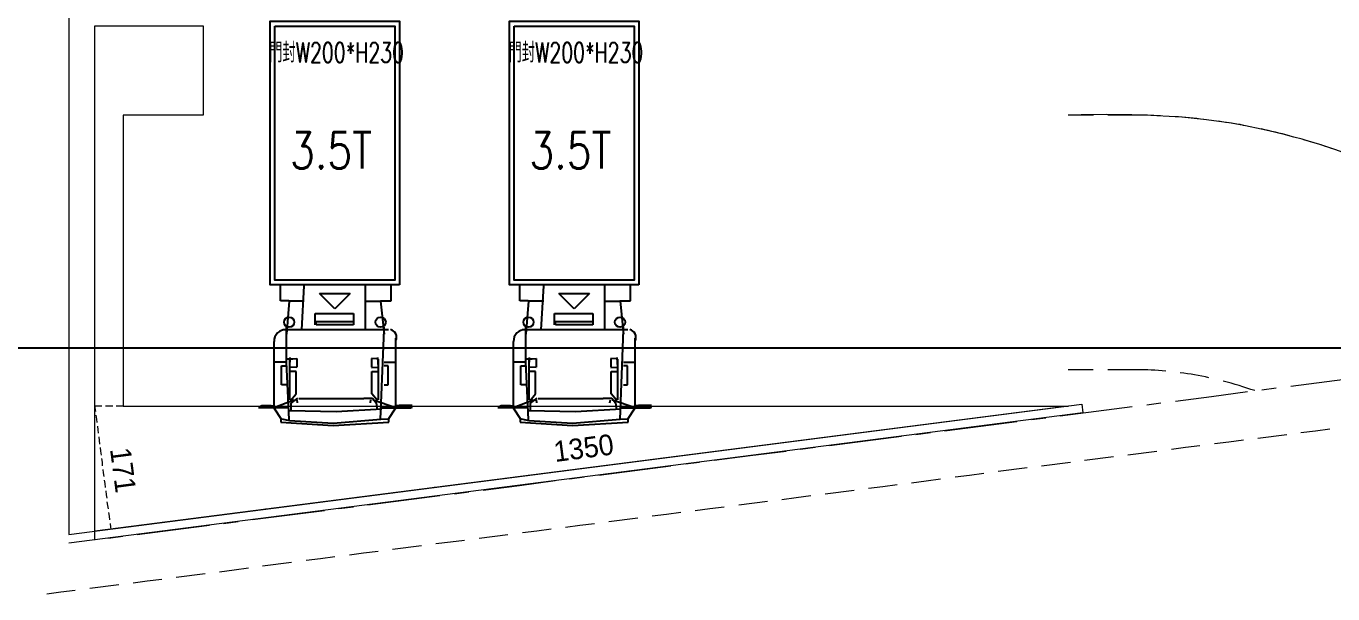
# Model space of a CAD drawing. Header units: millimetres. Extents: x -15161 to 10473752, y -72817 to 33960.
# Drawn here: x -2012 to -214, y -32294 to -31514 of the extents above; entities that cross this region are included whole.
import ezdxf
from ezdxf.enums import TextEntityAlignment as Align

# ---------------------------------------------------------------- set-up
doc = ezdxf.new("R2010")
doc.units = ezdxf.units.MM
for name, color, linetype in [('PDF_幾何圖形', 7, 'Continuous'), ('PDF_文字', 7, 'Continuous'), ('TEXT', 4, 'Continuous'), ('TITLE', 7, 'Continuous')]:
    doc.layers.add(name, color=color, linetype=linetype)
doc.styles.add('C1', font='simplex.shx', dxfattribs={"bigfont": 'chin.shx'})
doc.styles.add('PDF PMingLiU', font='PMingLiU.ttf')

# ---------------------------------------------------------------- blocks, each defined once
blk = doc.blocks.new('3.5T')
at = {"color": 0}
for p, q in [((23807.8, 9290.4), (23807.8, 9312.3)), ((23837.3, 9250.6), (23840.8, 9311.2)), ((23861.8, 9300.7), (23903.8, 9300.7)), ((23882.8, 9279.7), (23861.8, 9300.7)), ((23903.8, 9300.7), (23882.8, 9279.7)), ((23924.8, 9250.6), (23924.8, 9311.2)), ((23960.4, 9290.4), (23960.4, 9312.3)), ((23819.6, 9290.4), (23807.8, 9290.4)), ((23819.9, 9290.2), (23816.3, 9244.7)), ((23840.8, 9290.2), (23819.9, 9290.2)), ((23924.8, 9290.2), (23945.8, 9290.2)), ((23945.6, 9290.4), (23960.4, 9290.4)), ((23945.8, 9290.2), (23950.7, 9244.7)), ((23855.7, 9257.3), (23855.7, 9273.3)), ((23855.7, 9273.3), (23908.4, 9273.3)), ((23856.9, 9257.3), (23856.9, 9262.1)), ((23856.9, 9262.1), (23908.4, 9262.1)), ((23908.4, 9273.3), (23908.4, 9257.3)), ((23956.6, 9250.6), (23811.2, 9250.6)), ((23816.3, 9250.6), (23816.3, 9254.1)), ((23816.3, 9206.2), (23816.3, 9250.6)), ((23908.4, 9257.3), (23856.9, 9257.3)), ((23945.8, 9127.5), (23950.7, 9250.6)), ((23950.7, 9250.6), (23950.7, 9254.1)), ((23798.9, 9234.7), (23798.9, 9143.3)), ((23966.8, 9143.3), (23966.8, 9239.1)), ((23816.3, 9206.2), (23798.9, 9206.2)), ((23819.9, 9127.5), (23816.3, 9206.2)), ((23824.8, 9210.5), (23817, 9210.5)), ((23820.7, 9154.3), (23820.7, 9210.5)), ((23820.8, 9199.4), (23821.4, 9212.4)), ((23821.4, 9210.6), (23830.3, 9211.2)), ((23830.3, 9211.2), (23830.3, 9199.4)), ((23933.2, 9211.2), (23933.2, 9199.4)), ((23942.1, 9210.6), (23933.2, 9211.2)), ((23942.7, 9199.4), (23942.1, 9212.4)), ((23942.8, 9154.3), (23942.8, 9210.5)), ((23950.7, 9206.2), (23966.8, 9206.2)), ((23809.4, 9174.8), (23809.4, 9201)), ((23809.4, 9201), (23816.3, 9201)), ((23830.3, 9198.8), (23820.8, 9199.4)), ((23829.7, 9193.5), (23820.8, 9193.5)), ((23829.7, 9162.7), (23829.7, 9193.5)), ((23933.2, 9198.8), (23942.7, 9199.4)), ((23933.8, 9193.5), (23942.7, 9193.5)), ((23933.8, 9162.7), (23933.8, 9193.5)), ((23956.3, 9201), (23950.7, 9201)), ((23956.3, 9174.8), (23956.3, 9201)), ((23816.3, 9174.8), (23809.4, 9174.8)), ((23950.7, 9174.8), (23956.3, 9174.8)), ((23826.8, 9153.8), (23798.9, 9143.3)), ((23822, 9153.3), (23829.7, 9162.7)), ((23822.6, 9149.7), (23832, 9156.8)), ((23831.5, 9150.1), (23831, 9154.3)), ((23833.2, 9156.2), (23922.6, 9156.2)), ((23922.6, 9156.8), (23934.4, 9156.8)), ((23932, 9150.1), (23932.5, 9154.3)), ((23941.5, 9153.3), (23933.8, 9162.7)), ((23934.4, 9156.8), (23939.7, 9150.3)), ((23966.8, 9143.3), (23935.3, 9153.8)), ((23819.7, 9143.3), (23777.9, 9143.3)), ((23778.2, 9144), (23782.4, 9146.5)), ((23782.4, 9146.5), (23795.1, 9146.5)), ((23795.1, 9146.5), (23798.1, 9145.9)), ((23798.9, 9143.3), (23809.4, 9127.5)), ((23884.7, 9137.9), (23820.2, 9139.2)), ((23822.6, 9144.4), (23822.6, 9149.7)), ((23822.6, 9140.3), (23822.6, 9144.4)), ((23947.6, 9141.5), (23884.7, 9137.9)), ((23939.7, 9150.3), (23940.9, 9140.9)), ((23947.3, 9143.3), (23987.7, 9143.3)), ((23956.3, 9127.5), (23966.8, 9143.3)), ((23971.1, 9146.5), (23968.1, 9145.9)), ((23989.3, 9146.5), (23971.1, 9146.5)), ((23988.1, 9142.8), (23989.3, 9146.5)), ((23808.4, 9128.4), (23808.4, 9123.7)), ((23808.4, 9123.7), (23880.6, 9119)), ((23809.6, 9128.4), (23820.2, 9126.1)), ((23820.2, 9126.1), (23880.6, 9122.5)), ((23880.6, 9122.5), (23946.2, 9127.9)), ((23880.6, 9119), (23956.9, 9123.7)), ((23946.2, 9127.9), (23956.3, 9128.4)), ((23956.9, 9123.7), (23956.9, 9127.9))]:
    blk.add_line(p, q, dxfattribs=at)
for points in [[(23971.8, 9312.3), (23793.8, 9312.3), (23793.8, 9675.1), (23971.8, 9675.1)], [(23800.3, 9668.4), (23965.3, 9668.4), (23965.3, 9318.8), (23800.3, 9318.8)]]:
    blk.add_lwpolyline(points, close=True, dxfattribs=at)
at = {"color": 0, "const_width": 0.81}
blk.add_lwpolyline([(23829.1, 9153.4), (23826.7, 9153.4), (23826.7, 9154.1), (23827.7, 9154.1)], dxfattribs=at)
at = {"color": 0}
for centre in [(23819.9, 9261.1), (23945.8, 9261.1)]:
    blk.add_circle(centre, 7, dxfattribs=at)
for centre, radius, start, end in [((23815, 9235.3), 15.7, 87.7639, 182.2025), ((23956.7, 9240.2), 11.1, 337.225, 77.1287)]:
    blk.add_arc(centre, radius, start, end, dxfattribs=at)
at = {"layer": 'TEXT', "style": 'C1', "width": 0.8}
blk.add_text('3.5T', height=50, dxfattribs=at).set_placement((23877.6, 9497.3), align=Align.MIDDLE_CENTER)
blk = doc.blocks.new('建築底圖1140116')
at = {"layer": 'PDF_幾何圖形', "lineweight": 0}
for points in [[(-1953.2, -21908.9), (-1953.2, -26352.2), (-559.7, -26173.1), (-558, -26185), (-1953.2, -26364.3)], [(-1917.4, -25673.5), (-1917.4, -25653.6)], [(-1917.4, -25703.6), (-1917.4, -25683.7)], [(-1917.4, -25733.6), (-1917.4, -25713.7)], [(-1917.4, -25763.7), (-1917.4, -25743.8)], [(-1917.4, -25793.8), (-1917.4, -25773.9)], [(-1917.4, -25823.8), (-1917.4, -25803.9)], [(-1917.4, -25853.9), (-1917.4, -25833.6)], [(-1917.4, -25884), (-1917.4, -25863.6)], [(-1917.4, -25913.6), (-1917.4, -25893.7)], [(-1917.4, -25943.7), (-1917.4, -25923.8)], [(-1917.4, -25973.7), (-1917.4, -25953.8)], [(-1917.4, -26003.8), (-1917.4, -25983.9)], [(-1917.4, -26033.8), (-1917.4, -26013.9)], [(-1917.4, -26063.9), (-1917.4, -26043.6)], [(-1917.4, -26094), (-1917.4, -26073.6)], [(-1917.4, -26123.6), (-1917.4, -26103.7)], [(-1917.4, -26153.7), (-1917.4, -26133.8)], [(-543.9, -26125.7), (-578.2, -26125.7)], [(-272.1, -26148.2), (-173, -26135.5)], [(-430.9, -26168.9), (-381.3, -26162.6), (-331.4, -26155.8)], [(-311.9, -26153.2), (-292, -26150.7)], [(-1917.4, -26183.7), (-1917.4, -26163.8)], [(-1908.1, -26175.7), (-1917.4, -26175.7), (-1917.4, -26178.2), (-1916.6, -26183.3)], [(-1892.9, -26175.7), (-1903, -26175.7)], [(-1878.5, -26175.7), (-1888.2, -26175.7)], [(-589.6, -26189.2), (-539.7, -26182.9), (-490.1, -26176.5)], [(-470.2, -26174), (-450.8, -26171.4)], [(-1917.4, -26213.8), (-1917.4, -26193.9)], [(-1916.1, -26188.4), (-1915.3, -26193.5), (-1914.9, -26198.1)], [(-629, -26194.3), (-609.1, -26191.8)], [(-1914, -26203.2), (-1913.6, -26208.3), (-1912.8, -26212.9)], [(-787.8, -26214.6), (-767.9, -26212.1)], [(-748.4, -26209.6), (-698.4, -26203.2), (-648.9, -26196.8)], [(-258.1, -26212.1), (-238.2, -26209.6), (-218.3, -26207)], [(-1917.4, -26243.8), (-1917.4, -26223.9)], [(-1912.3, -26218), (-1911.5, -26223.1), (-1911.1, -26228.2)], [(-906.8, -26229.9), (-807.7, -26217.2)], [(-436.4, -26235), (-416.9, -26232.4), (-397, -26229.9)], [(-377.1, -26227.3), (-357.2, -26224.8), (-337.3, -26222.3)], [(-317.4, -26219.7), (-277.6, -26214.6)], [(-1910.2, -26232.8), (-1909.8, -26237.9), (-1908.9, -26243)], [(-1908.5, -26247.7), (-1907.7, -26252.7), (-1907.3, -26257.8)], [(-1065.5, -26250.2), (-1016, -26243.8), (-966.5, -26237.5)], [(-946.6, -26235), (-926.7, -26232.4)], [(-555.8, -26250.2), (-516, -26245.1)], [(-496.1, -26242.6), (-456.3, -26237.5)], [(-1917.4, -26273.9), (-1917.4, -26254)], [(-1906.4, -26262.9), (-1906, -26267.6), (-1905.1, -26272.6)], [(-1224.3, -26270.5), (-1174.8, -26264.2), (-1125.2, -26257.8)], [(-1105.3, -26255.3), (-1085.4, -26252.7)], [(-734, -26273.1), (-714.1, -26270.5), (-694.6, -26268)], [(-674.7, -26265.4), (-634.9, -26260.4)], [(-615, -26257.8), (-575.2, -26252.7)], [(-1917.4, -26304), (-1917.4, -26283.6)], [(-1904.7, -26277.7), (-1903.9, -26282.4), (-1903.4, -26287.5)], [(-1383.1, -26291.3), (-1333.5, -26284.9), (-1284, -26278.1)], [(-1264.1, -26275.6), (-1244.2, -26273.1)], [(-853, -26288.7), (-833.5, -26286.2), (-813.6, -26283.6)], [(-793.7, -26281.1), (-773.8, -26278.6), (-753.9, -26275.6)], [(-1902.6, -26292.5), (-1902.2, -26297.6), (-1901.3, -26302.3)], [(-1541.9, -26311.6), (-1442.8, -26298.9)], [(-1454.6, -26288.3), (-1454.2, -26288.7)], [(-1449.6, -26287.5), (-1449.6, -26287)], [(-1422.9, -26296.3), (-1403, -26293.8)], [(-972.4, -26304), (-952.5, -26301.4), (-932.6, -26298.9)], [(-912.7, -26296.3), (-872.9, -26291.3)], [(-1917.4, -26334), (-1917.4, -26313.7)], [(-1900.9, -26307.4), (-1900.1, -26312.4), (-1899.2, -26317.1)], [(-1898.8, -26322.2), (-1897.9, -26327.3), (-1897.5, -26332.3)], [(-1700.6, -26331.9), (-1601.6, -26319.2)], [(-1682, -26317.5), (-1682, -26316.7)], [(-1581.7, -26316.7), (-1561.8, -26314.1)], [(-1150.6, -26326.8), (-1131.2, -26324.3), (-1111.3, -26321.8)], [(-1091.4, -26319.2), (-1071.5, -26316.7), (-1051.6, -26314.1)], [(-1031.7, -26311.6), (-991.9, -26306.5)], [(-1896.7, -26337), (-1896.2, -26342.1), (-1895.8, -26345)], [(-1859.4, -26352.2), (-1809.9, -26345.9), (-1759.9, -26339.5)], [(-1786.2, -26330.6), (-1786.2, -26330.2)], [(-1740.4, -26337), (-1720.5, -26334.5)], [(-1270, -26342.1), (-1250.1, -26339.5), (-1230.2, -26337)], [(-1210.3, -26334.5), (-1170.5, -26329.4)], [(-1917.4, -26359.9), (-1917.4, -26343.8)], [(-1898.8, -26357.3), (-1879.3, -26354.8)], [(-1389, -26357.3), (-1349.2, -26352.2)], [(-1329.3, -26349.7), (-1309.4, -26347.2), (-1289.5, -26344.6)], [(-1567.3, -26380.2), (-1547.8, -26377.6), (-1527.9, -26375.1)], [(-1508, -26372.6), (-1468.2, -26367.5)], [(-1448.3, -26364.9), (-1428.4, -26362.4), (-1408.9, -26359.9)], [(-1686.7, -26395.4), (-1646.9, -26390.3)], [(-1627, -26387.8), (-1607.1, -26385.3), (-1587.2, -26382.7)], [(-1805.6, -26411.1), (-1765.8, -26406)], [(-1745.9, -26403.5), (-1726, -26400.9), (-1706.1, -26398)], [(-1983.5, -26434), (-1964.4, -26431.4), (-1944.5, -26428.9)], [(-1924.6, -26426.3), (-1884.8, -26421.3)], [(-1864.9, -26418.7), (-1845.4, -26416.2), (-1825.5, -26413.6)]]:
    blk.add_lwpolyline(points, dxfattribs=at)
blk.add_lwpolyline([(-1768.4, -25652.8), (-1768.4, -25775.6), (-1878.5, -25775.6), (-1878.5, -26175.7), (-578.2, -26175.7), (-1917.4, -26347.6), (-1917.4, -25652.8)], close=True, dxfattribs=at)
at = {"layer": 'PDF_幾何圖形', "lineweight": 5}
for points in [[(-543.9, -25775.6), (-578.2, -25775.6)], [(-543.9, -26125.7), (-578.2, -26125.7)]]:
    blk.add_lwpolyline(points, dxfattribs=at)
at = {"layer": 'PDF_幾何圖形', "lineweight": 0}
blk.add_lwpolyline([(171.2, -26091.4, 0.111306), (-123.9, -25859, 0.056857), (-302.1, -25797.2)], format="xyb", dxfattribs=at)
at = {"layer": 'PDF_幾何圖形', "lineweight": 13}
for points in [[(-272.1, -26148.2), (-173, -26135.5)], [(-430.9, -26168.9), (-381.3, -26162.6), (-331.4, -26155.8)], [(-311.9, -26153.2), (-292, -26150.7)], [(-589.6, -26189.2), (-539.7, -26182.9), (-490.1, -26176.5)], [(-470.2, -26174), (-450.8, -26171.4)], [(-629, -26194.3), (-609.1, -26191.8)], [(-787.8, -26214.6), (-767.9, -26212.1)], [(-748.4, -26209.6), (-698.4, -26203.2), (-648.9, -26196.8)], [(-906.8, -26229.9), (-807.7, -26217.2)], [(-1065.5, -26250.2), (-1016, -26243.8), (-966.5, -26237.5)], [(-946.6, -26235), (-926.7, -26232.4)], [(-1224.3, -26270.5), (-1174.8, -26264.2), (-1125.2, -26257.8)], [(-1105.3, -26255.3), (-1085.4, -26252.7)], [(-1383.1, -26291.3), (-1333.5, -26284.9), (-1284, -26278.1)], [(-1264.1, -26275.6), (-1244.2, -26273.1)], [(-1541.9, -26311.6), (-1442.8, -26298.9)], [(-1422.9, -26296.3), (-1403, -26293.8)], [(-1700.6, -26331.9), (-1601.6, -26319.2)], [(-1581.7, -26316.7), (-1561.8, -26314.1)], [(-1859.4, -26352.2), (-1809.9, -26345.9), (-1759.9, -26339.5)], [(-1740.4, -26337), (-1720.5, -26334.5)], [(-1898.8, -26357.3), (-1879.3, -26354.8)]]:
    blk.add_lwpolyline(points, dxfattribs=at)
at = {"layer": 'PDF_幾何圖形', "lineweight": 0}
for centre, radius, start, end in [((-477.2, -26466.7), 690.5, 82.8722, 86.19), ((-468.3, -26531.2), 752.8, 75.027, 78.0755)]:
    blk.add_arc(centre, radius, start, end, dxfattribs=at)
at = {"layer": 'PDF_幾何圖形', "lineweight": 5}
for centre, radius, start, end in [((-477.2, -26466.7), 690.5, 82.8722, 86.19), ((-468.3, -26531.2), 752.8, 75.027, 78.0755)]:
    blk.add_arc(centre, radius, start, end, dxfattribs=at)
at = {"layer": 'PDF_幾何圖形', "lineweight": 0}
for points in [[(-302.1, -25797.2), (-394.4, -25775), (-483.3, -25773.5), (-578.2, -25775.6)], [(-451.2, -25776.4), (-475.7, -25775.2), (-499.3, -25775.5), (-524, -25775.6)], [(-332.2, -25790.8), (-344.7, -25787.5), (-358.9, -25786.2), (-371.6, -25784)], [(-216.2, -25821.3), (-228.8, -25817.1), (-241.4, -25812.9), (-254.3, -25809.4)], [(-444, -26127.8), (-470.6, -26124.8), (-497.1, -26125.9), (-524, -26125.7)], [(-384.7, -26136.7), (-397.7, -26134), (-410.9, -26131.4), (-424.1, -26130)], [(-321.6, -26154.5), (-336, -26149.8), (-350.5, -26145), (-365.2, -26141.4)]]:
    blk.add_open_spline(points, degree=3, dxfattribs=at)
at = {"layer": 'PDF_幾何圖形', "lineweight": 5}
for points in [[(-451.2, -25776.4), (-475.7, -25775.2), (-499.3, -25775.5), (-524, -25775.6)], [(-332.2, -25790.8), (-344.7, -25787.5), (-358.9, -25786.2), (-371.6, -25784)], [(-216.2, -25821.3), (-228.8, -25817.1), (-241.4, -25812.9), (-254.3, -25809.4)], [(-444, -26127.8), (-470.6, -26124.8), (-497.1, -26125.9), (-524, -26125.7)], [(-384.7, -26136.7), (-397.7, -26134), (-410.9, -26131.4), (-424.1, -26130)], [(-321.6, -26154.5), (-336, -26149.8), (-350.5, -26145), (-365.2, -26141.4)]]:
    blk.add_open_spline(points, degree=3, dxfattribs=at)
at = {"layer": 'PDF_文字', "char_height": 28.45, "attachment_point": 4, "style": 'PDF PMingLiU'}
for s, insert, rotation in [('1350', (-1286.1, -26238.8), 7.4359), ('171', (-1882.7, -26232.9), 277.4389)]:
    blk.add_mtext(s, dxfattribs=dict(at, insert=insert, rotation=rotation))

msp = doc.modelspace()

# ---------------------------------------------------------------- linework, layer by layer
msp.add_lwpolyline([(-2764.4316, -27714.2015), (-2764.4316, -31955.9731), (3360.8703, -31955.9731), (3360.8703, -27714.2015)], close=True)

# ---------------------------------------------------------------- block references
at = {"color": 2}
msp.add_blockref('建築底圖1140116', (0, -5860.4722), dxfattribs=at)
at = {"layer": 'TITLE', "color": 54}
for p in [(-25470.1605, -41181.9657), (-25140.8033, -41181.9657)]:
    msp.add_blockref('3.5T', p, dxfattribs=at)

# ---------------------------------------------------------------- texts
at = {"color": 150, "style": 'C1', "width": 0.7}
for p in [(-1584.887, -31549.9484), (-1255.5298, -31549.9484)]:
    msp.add_text('門封W200*H230', height=27.3, dxfattribs=at).set_placement(p, align=Align.MIDDLE_CENTER)

doc.saveas('drawing.dxf')
